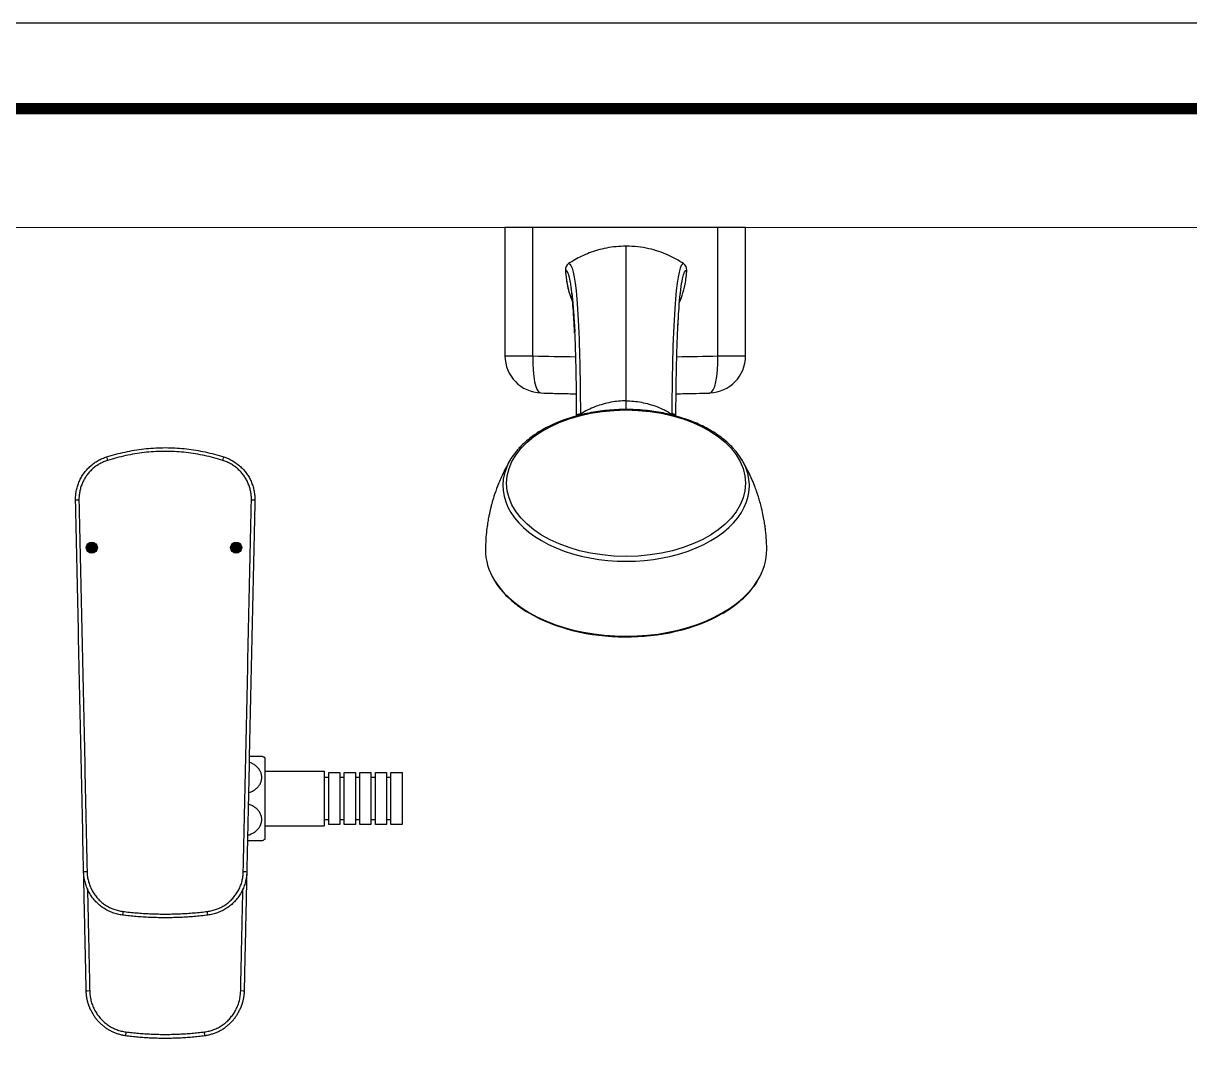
# Model space of a CAD drawing. Extents: x 0 to 1354, y 0 to 992.
# Drawn here: x 315.1 to 630.2, y 713.3 to 992.2 of the extents above; entities that cross this region are included whole.
import ezdxf

# ---------------------------------------------------------------- set-up
doc = ezdxf.new("R2010")
doc.units = 0
doc.header["$LTSCALE"] = 6
doc.header["$MEASUREMENT"] = 0
doc.layers.get('0').update_dxf_attribs({"linetype": 'CONTINUOUS'})
doc.layers.add('1', color=7, linetype='CONTINUOUS')
doc.layers.add('치수선', color=7, linetype='CONTINUOUS', lineweight=20)

msp = doc.modelspace()

# ---------------------------------------------------------------- hatches: boundary and pattern name
h = msp.add_hatch(color=1)
h.dxf.hatch_style = 1
h.paths.add_polyline_path([(335.11, 850.5), (332.11, 850.5, 0.414214), (333.61, 849, 0.414214)])
h.paths.add_polyline_path([(335.11, 850.5, 0.414214), (333.61, 852, 0.414214), (332.11, 850.5)])
h = msp.add_hatch(color=5)
h.dxf.hatch_style = 1
h.paths.add_polyline_path([(372.61, 849.03, 0.414214), (374.11, 850.53), (371.11, 850.53, 0.414214)])
h.paths.add_polyline_path([(374.11, 850.53, 0.414214), (372.61, 852.03, 0.414214), (371.11, 850.53)])

# ---------------------------------------------------------------- linework, layer by layer
for p, q in [((380.43, 771.74), (380.43, 793.74)), ((380.43, 790.09), (396.43, 790.09)), ((396.43, 790.09), (396.43, 775.39)), ((396.43, 788.54), (397.63, 788.54)), ((397.63, 789.74), (400.63, 789.74)), ((397.63, 775.74), (397.63, 789.74)), ((400.63, 789.74), (400.63, 775.74)), ((400.63, 788.54), (401.83, 788.54)), ((401.83, 789.74), (404.83, 789.74)), ((401.83, 775.74), (401.83, 789.74)), ((404.83, 789.74), (404.83, 775.74)), ((404.83, 788.54), (406.03, 788.54)), ((406.03, 789.74), (409.03, 789.74)), ((406.03, 775.74), (406.03, 789.74)), ((409.03, 789.74), (409.03, 775.74)), ((409.03, 788.54), (410.23, 788.54)), ((410.23, 789.74), (413.23, 789.74)), ((410.23, 775.74), (410.23, 789.74)), ((413.23, 789.74), (413.23, 775.74)), ((413.23, 788.54), (414.43, 788.54)), ((414.43, 789.74), (417.43, 789.74)), ((414.43, 775.74), (414.43, 789.74)), ((417.43, 789.74), (417.43, 775.74)), ((380.43, 775.39), (396.43, 775.39)), ((397.63, 776.94), (396.43, 776.94)), ((396.43, 775.39), (396.43, 775.39)), ((400.63, 775.74), (397.63, 775.74)), ((401.83, 776.94), (400.63, 776.94)), ((404.83, 775.74), (401.83, 775.74)), ((406.03, 776.94), (404.83, 776.94)), ((409.03, 775.74), (406.03, 775.74)), ((410.23, 776.94), (409.03, 776.94)), ((413.23, 775.74), (410.23, 775.74)), ((414.43, 776.94), (413.23, 776.94)), ((417.43, 775.74), (414.43, 775.74))]:
    msp.add_line(p, q)
at = {"ltscale": 0.5}
msp.add_lwpolyline([(0, 0), (1354.08, 0), (1354.08, 992.16), (0, 992.16)], close=True, dxfattribs=at)
at = {"color": 5, "linetype": 'ByBlock', "lineweight": 200, "const_width": 3.12}
msp.add_lwpolyline([(21.77, 42.48), (1332.17, 42.48), (1332.17, 969.12), (21.77, 969.12)], close=True, dxfattribs=at)
for points in [[(337.61, 875.03), (338.23, 875.22), (338.85, 875.4), (339.47, 875.58), (340.09, 875.75), (340.71, 875.91), (341.34, 876.07), (341.96, 876.21), (342.59, 876.35), (343.22, 876.49), (343.85, 876.61), (344.48, 876.73), (345.12, 876.84), (345.75, 876.94), (346.39, 877.03), (347.03, 877.12), (347.67, 877.2), (348.31, 877.27), (348.96, 877.33), (349.6, 877.38), (350.25, 877.43), (350.89, 877.46), (351.54, 877.49), (352.18, 877.51), (352.83, 877.52), (353.47, 877.53), (354.11, 877.52), (354.75, 877.51), (355.39, 877.49), (356.03, 877.46), (356.67, 877.42), (357.31, 877.38), (357.95, 877.32), (358.58, 877.26), (359.22, 877.19), (359.85, 877.12), (360.49, 877.03), (361.12, 876.94), (361.75, 876.84), (362.38, 876.73), (363.01, 876.61), (363.64, 876.49), (364.27, 876.36), (364.9, 876.22), (365.53, 876.07), (366.16, 875.91), (366.78, 875.75), (367.41, 875.58), (368.03, 875.4), (368.65, 875.22), (369.27, 875.03)], [(369.01, 874.07), (368.41, 874.26), (367.8, 874.44), (367.18, 874.62), (366.57, 874.78), (365.95, 874.94), (365.34, 875.1), (364.72, 875.24), (364.1, 875.38), (363.48, 875.51), (362.86, 875.63), (362.24, 875.74), (361.62, 875.85), (361, 875.95), (360.38, 876.04), (359.75, 876.12), (359.13, 876.2), (358.5, 876.27), (357.88, 876.33), (357.25, 876.38), (356.62, 876.42), (355.99, 876.46), (355.36, 876.49), (354.73, 876.51), (354.1, 876.52), (353.47, 876.53), (352.84, 876.52), (352.2, 876.51), (351.57, 876.49), (350.93, 876.46), (350.3, 876.43), (349.66, 876.38), (349.03, 876.33), (348.39, 876.27), (347.76, 876.2), (347.13, 876.13), (346.5, 876.04), (345.88, 875.95), (345.25, 875.85), (344.63, 875.74), (344.01, 875.63), (343.38, 875.51), (342.77, 875.38), (342.15, 875.24), (341.53, 875.09), (340.92, 874.94), (340.3, 874.78), (339.69, 874.62), (339.08, 874.44), (338.47, 874.26), (337.86, 874.07)], [(329.22, 863.32), (329.22, 863.64), (329.23, 863.95), (329.24, 864.25), (329.26, 864.56), (329.29, 864.87), (329.33, 865.18), (329.37, 865.48), (329.42, 865.79), (329.49, 866.09), (329.55, 866.39), (329.63, 866.7), (329.72, 867), (329.81, 867.29), (329.91, 867.58), (330.01, 867.87), (330.13, 868.16), (330.25, 868.44), (330.38, 868.72), (330.51, 869), (330.65, 869.27), (330.8, 869.54), (330.96, 869.8), (331.12, 870.07), (331.29, 870.33), (331.47, 870.58), (331.66, 870.83), (331.85, 871.07), (332.04, 871.31), (332.24, 871.55), (332.45, 871.77), (332.66, 871.99), (332.88, 872.21), (333.1, 872.42), (333.33, 872.63), (333.57, 872.83), (333.81, 873.02), (334.05, 873.21), (334.31, 873.39), (334.56, 873.57), (334.82, 873.74), (335.08, 873.9), (335.35, 874.05), (335.62, 874.2), (335.89, 874.34), (336.17, 874.47), (336.45, 874.6), (336.73, 874.71), (337.02, 874.83), (337.31, 874.93), (337.61, 875.03)], [(337.86, 874.07), (337.59, 873.99), (337.32, 873.89), (337.06, 873.79), (336.8, 873.68), (336.54, 873.56), (336.28, 873.44), (336.03, 873.31), (335.79, 873.18), (335.54, 873.04), (335.3, 872.89), (335.06, 872.74), (334.83, 872.58), (334.6, 872.41), (334.37, 872.24), (334.15, 872.06), (333.93, 871.88), (333.72, 871.69), (333.52, 871.5), (333.31, 871.3), (333.12, 871.09), (332.93, 870.89), (332.74, 870.67), (332.56, 870.46), (332.39, 870.23), (332.22, 870), (332.06, 869.77), (331.9, 869.53), (331.75, 869.29), (331.6, 869.05), (331.47, 868.8), (331.34, 868.55), (331.21, 868.3), (331.09, 868.04), (330.98, 867.78), (330.88, 867.52), (330.78, 867.25), (330.69, 866.99), (330.6, 866.72), (330.53, 866.44), (330.46, 866.16), (330.39, 865.89), (330.34, 865.61), (330.29, 865.33), (330.25, 865.05), (330.21, 864.77), (330.19, 864.48), (330.17, 864.2), (330.15, 863.92), (330.15, 863.63), (330.15, 863.35)], [(376.72, 863.35), (376.73, 863.63), (376.72, 863.92), (376.71, 864.2), (376.69, 864.48), (376.66, 864.76), (376.63, 865.04), (376.59, 865.32), (376.54, 865.6), (376.48, 865.88), (376.42, 866.15), (376.35, 866.43), (376.27, 866.7), (376.19, 866.97), (376.1, 867.24), (376, 867.51), (375.89, 867.77), (375.78, 868.03), (375.67, 868.29), (375.54, 868.54), (375.41, 868.79), (375.27, 869.04), (375.13, 869.28), (374.98, 869.52), (374.82, 869.76), (374.66, 869.99), (374.49, 870.22), (374.32, 870.45), (374.14, 870.67), (373.95, 870.88), (373.76, 871.09), (373.56, 871.29), (373.36, 871.49), (373.16, 871.68), (372.95, 871.87), (372.73, 872.05), (372.51, 872.23), (372.29, 872.4), (372.06, 872.57), (371.82, 872.73), (371.58, 872.89), (371.34, 873.03), (371.09, 873.18), (370.85, 873.31), (370.59, 873.44), (370.34, 873.56), (370.08, 873.68), (369.82, 873.79), (369.55, 873.89), (369.28, 873.99), (369.01, 874.07)], [(369.27, 875.03), (369.56, 874.93), (369.85, 874.83), (370.14, 874.71), (370.43, 874.59), (370.71, 874.47), (370.99, 874.34), (371.26, 874.19), (371.53, 874.05), (371.8, 873.89), (372.06, 873.73), (372.32, 873.56), (372.58, 873.38), (372.83, 873.2), (373.08, 873.01), (373.32, 872.82), (373.55, 872.62), (373.78, 872.42), (374, 872.21), (374.22, 871.99), (374.43, 871.77), (374.64, 871.54), (374.84, 871.3), (375.04, 871.07), (375.23, 870.82), (375.41, 870.57), (375.59, 870.31), (375.76, 870.06), (375.92, 869.8), (376.08, 869.53), (376.23, 869.26), (376.37, 868.99), (376.5, 868.71), (376.63, 868.43), (376.75, 868.15), (376.86, 867.86), (376.97, 867.57), (377.07, 867.28), (377.16, 866.98), (377.25, 866.68), (377.32, 866.38), (377.39, 866.08), (377.45, 865.78), (377.5, 865.48), (377.55, 865.17), (377.58, 864.87), (377.61, 864.56), (377.63, 864.25), (377.65, 863.95), (377.65, 863.64), (377.65, 863.32)], [(331.41, 762.89), (331.37, 764.9), (331.32, 766.91), (331.28, 768.92), (331.23, 770.93), (331.19, 772.93), (331.15, 774.94), (331.1, 776.95), (331.06, 778.96), (331.02, 780.97), (330.97, 782.98), (330.93, 784.99), (330.88, 787), (330.84, 789), (330.8, 791.01), (330.75, 793.02), (330.71, 795.03), (330.67, 797.04), (330.62, 799.05), (330.58, 801.06), (330.54, 803.06), (330.49, 805.07), (330.45, 807.08), (330.4, 809.09), (330.36, 811.1), (330.32, 813.11), (330.27, 815.12), (330.23, 817.13), (330.19, 819.13), (330.14, 821.14), (330.1, 823.15), (330.05, 825.16), (330.01, 827.17), (329.97, 829.18), (329.92, 831.19), (329.88, 833.19), (329.84, 835.2), (329.79, 837.21), (329.75, 839.22), (329.7, 841.23), (329.66, 843.24), (329.62, 845.25), (329.57, 847.25), (329.53, 849.26), (329.49, 851.27), (329.44, 853.28), (329.4, 855.29), (329.36, 857.3), (329.31, 859.31), (329.27, 861.32), (329.22, 863.32)], [(330.15, 863.35), (330.19, 861.34), (330.24, 859.33), (330.28, 857.32), (330.33, 855.31), (330.37, 853.3), (330.41, 851.29), (330.46, 849.29), (330.5, 847.28), (330.55, 845.27), (330.59, 843.26), (330.63, 841.25), (330.68, 839.24), (330.72, 837.23), (330.76, 835.22), (330.81, 833.22), (330.85, 831.21), (330.9, 829.2), (330.94, 827.19), (330.98, 825.18), (331.03, 823.17), (331.07, 821.16), (331.12, 819.16), (331.16, 817.15), (331.2, 815.14), (331.25, 813.13), (331.29, 811.12), (331.33, 809.11), (331.38, 807.1), (331.42, 805.09), (331.47, 803.09), (331.51, 801.08), (331.55, 799.07), (331.6, 797.06), (331.64, 795.05), (331.69, 793.04), (331.73, 791.03), (331.77, 789.03), (331.82, 787.02), (331.86, 785.01), (331.9, 783), (331.95, 780.99), (331.99, 778.98), (332.04, 776.97), (332.08, 774.97), (332.12, 772.96), (332.17, 770.95), (332.21, 768.94), (332.26, 766.93), (332.3, 764.92), (332.34, 762.91)], [(374.53, 762.91), (374.58, 764.92), (374.62, 766.93), (374.66, 768.94), (374.71, 770.95), (374.75, 772.96), (374.79, 774.97), (374.84, 776.97), (374.88, 778.98), (374.93, 780.99), (374.97, 783), (375.01, 785.01), (375.06, 787.02), (375.1, 789.03), (375.15, 791.03), (375.19, 793.04), (375.23, 795.05), (375.28, 797.06), (375.32, 799.07), (375.36, 801.08), (375.41, 803.09), (375.45, 805.09), (375.5, 807.1), (375.54, 809.11), (375.58, 811.12), (375.63, 813.13), (375.67, 815.14), (375.72, 817.15), (375.76, 819.16), (375.8, 821.16), (375.85, 823.17), (375.89, 825.18), (375.93, 827.19), (375.98, 829.2), (376.02, 831.21), (376.07, 833.22), (376.11, 835.22), (376.15, 837.23), (376.2, 839.24), (376.24, 841.25), (376.28, 843.26), (376.33, 845.27), (376.37, 847.28), (376.42, 849.29), (376.46, 851.29), (376.5, 853.3), (376.55, 855.31), (376.59, 857.32), (376.64, 859.33), (376.68, 861.34), (376.72, 863.35)], [(377.65, 863.32), (377.61, 861.32), (377.56, 859.31), (377.52, 857.3), (377.48, 855.29), (377.43, 853.28), (377.39, 851.27), (377.34, 849.26), (377.3, 847.25), (377.26, 845.25), (377.21, 843.24), (377.17, 841.23), (377.13, 839.22), (377.08, 837.21), (377.04, 835.2), (376.99, 833.19), (376.95, 831.19), (376.91, 829.18), (376.86, 827.17), (376.82, 825.16), (376.78, 823.15), (376.73, 821.14), (376.69, 819.13), (376.65, 817.13), (376.6, 815.12), (376.56, 813.11), (376.51, 811.1), (376.47, 809.09), (376.43, 807.08), (376.38, 805.07), (376.34, 803.06), (376.3, 801.06), (376.25, 799.05), (376.21, 797.04), (376.16, 795.03), (376.12, 793.02), (376.08, 791.01), (376.03, 789), (375.99, 787), (375.95, 784.99), (375.9, 782.98), (375.86, 780.97), (375.81, 778.96), (375.77, 776.95), (375.73, 774.94), (375.68, 772.93), (375.64, 770.93), (375.6, 768.92), (375.55, 766.91), (375.51, 764.9), (375.46, 762.89)], [(376.14, 794.14), (376.26, 794.14), (376.37, 794.14), (376.48, 794.14), (376.59, 794.14), (376.7, 794.14), (376.81, 794.14), (376.92, 794.14), (377.02, 794.14), (377.13, 794.14), (377.23, 794.14), (377.33, 794.14), (377.43, 794.14), (377.53, 794.14), (377.63, 794.14), (377.72, 794.14), (377.82, 794.14), (377.91, 794.14), (378, 794.14), (378.09, 794.14), (378.17, 794.14), (378.26, 794.14), (378.34, 794.14), (378.41, 794.14), (378.49, 794.14), (378.57, 794.14), (378.64, 794.14), (378.71, 794.14), (378.78, 794.14), (378.84, 794.14), (378.9, 794.14), (378.96, 794.14), (379.02, 794.14), (379.08, 794.14), (379.13, 794.14), (379.18, 794.14), (379.22, 794.14), (379.26, 794.14), (379.3, 794.14), (379.34, 794.14), (379.37, 794.14), (379.4, 794.14), (379.43, 794.14), (379.46, 794.14), (379.48, 794.14), (379.5, 794.14), (379.51, 794.14), (379.52, 794.14), (379.53, 794.14), (379.54, 794.14), (379.54, 794.14)], [(380.43, 793.74), (380.41, 793.74), (380.4, 793.75), (380.38, 793.76), (380.36, 793.77), (380.34, 793.78), (380.33, 793.79), (380.31, 793.79), (380.29, 793.8), (380.27, 793.81), (380.25, 793.82), (380.24, 793.83), (380.22, 793.84), (380.2, 793.84), (380.18, 793.85), (380.17, 793.86), (380.15, 793.87), (380.13, 793.88), (380.11, 793.89), (380.09, 793.89), (380.08, 793.9), (380.06, 793.91), (380.04, 793.92), (380.02, 793.93), (380.01, 793.93), (379.99, 793.94), (379.97, 793.95), (379.95, 793.96), (379.93, 793.97), (379.92, 793.97), (379.9, 793.98), (379.88, 793.99), (379.86, 794), (379.84, 794.01), (379.83, 794.01), (379.81, 794.02), (379.79, 794.03), (379.77, 794.04), (379.75, 794.04), (379.74, 794.05), (379.72, 794.06), (379.7, 794.07), (379.68, 794.08), (379.66, 794.08), (379.65, 794.09), (379.63, 794.1), (379.61, 794.11), (379.59, 794.11), (379.57, 794.12), (379.56, 794.13), (379.54, 794.14)], [(375.93, 784.29), (376.16, 784.36), (376.39, 784.45), (376.62, 784.54), (376.84, 784.64), (377.06, 784.75), (377.27, 784.87), (377.47, 785), (377.67, 785.13), (377.86, 785.28), (378.05, 785.43), (378.22, 785.58), (378.39, 785.75), (378.54, 785.92), (378.69, 786.09), (378.82, 786.28), (378.95, 786.47), (379.07, 786.66), (379.17, 786.86), (379.26, 787.06), (379.34, 787.27), (379.4, 787.48), (379.46, 787.69), (379.5, 787.91), (379.52, 788.13), (379.54, 788.34), (379.53, 788.56), (379.52, 788.78), (379.49, 788.99), (379.45, 789.21), (379.39, 789.43), (379.33, 789.64), (379.25, 789.84), (379.15, 790.04), (379.05, 790.24), (378.93, 790.44), (378.8, 790.63), (378.66, 790.81), (378.52, 790.98), (378.36, 791.15), (378.19, 791.32), (378.01, 791.47), (377.83, 791.62), (377.63, 791.76), (377.43, 791.9), (377.23, 792.02), (377.02, 792.14), (376.8, 792.25), (376.57, 792.35), (376.34, 792.44), (376.11, 792.52)], [(375.68, 772.82), (375.93, 772.89), (376.18, 772.97), (376.42, 773.06), (376.65, 773.16), (376.88, 773.26), (377.11, 773.38), (377.32, 773.51), (377.54, 773.64), (377.74, 773.78), (377.94, 773.93), (378.12, 774.09), (378.3, 774.26), (378.47, 774.43), (378.62, 774.61), (378.77, 774.8), (378.91, 775), (379.03, 775.2), (379.14, 775.4), (379.24, 775.61), (379.32, 775.83), (379.39, 776.04), (379.45, 776.27), (379.49, 776.49), (379.52, 776.72), (379.54, 776.95), (379.53, 777.17), (379.52, 777.4), (379.49, 777.62), (379.44, 777.85), (379.38, 778.07), (379.31, 778.29), (379.22, 778.5), (379.12, 778.71), (379.01, 778.92), (378.88, 779.12), (378.74, 779.31), (378.59, 779.5), (378.43, 779.68), (378.26, 779.85), (378.08, 780.02), (377.89, 780.17), (377.69, 780.32), (377.48, 780.47), (377.27, 780.6), (377.05, 780.72), (376.83, 780.83), (376.59, 780.94), (376.35, 781.04), (376.11, 781.12), (375.86, 781.2)], [(379.54, 771.34), (379.53, 771.34), (379.53, 771.34), (379.52, 771.34), (379.51, 771.34), (379.49, 771.34), (379.47, 771.34), (379.44, 771.34), (379.41, 771.34), (379.38, 771.34), (379.35, 771.34), (379.31, 771.34), (379.26, 771.34), (379.22, 771.34), (379.17, 771.34), (379.12, 771.34), (379.06, 771.34), (379, 771.34), (378.94, 771.34), (378.87, 771.34), (378.8, 771.34), (378.73, 771.34), (378.65, 771.34), (378.57, 771.34), (378.49, 771.34), (378.41, 771.34), (378.32, 771.34), (378.23, 771.34), (378.14, 771.34), (378.05, 771.34), (377.95, 771.34), (377.85, 771.34), (377.75, 771.34), (377.65, 771.34), (377.54, 771.34), (377.44, 771.34), (377.33, 771.34), (377.22, 771.34), (377.11, 771.34), (376.99, 771.34), (376.88, 771.34), (376.76, 771.34), (376.64, 771.34), (376.52, 771.34), (376.4, 771.34), (376.27, 771.34), (376.15, 771.34), (376.03, 771.34), (375.9, 771.34), (375.77, 771.34), (375.65, 771.34)], [(341.92, 751.24), (341.58, 751.29), (341.24, 751.35), (340.9, 751.42), (340.57, 751.49), (340.24, 751.58), (339.91, 751.67), (339.58, 751.78), (339.26, 751.89), (338.95, 752.01), (338.63, 752.14), (338.32, 752.28), (338.01, 752.43), (337.71, 752.59), (337.41, 752.76), (337.11, 752.93), (336.82, 753.12), (336.54, 753.31), (336.26, 753.51), (335.99, 753.72), (335.73, 753.93), (335.47, 754.15), (335.22, 754.38), (334.97, 754.62), (334.73, 754.86), (334.5, 755.11), (334.27, 755.37), (334.05, 755.63), (333.84, 755.91), (333.64, 756.18), (333.44, 756.46), (333.26, 756.75), (333.08, 757.04), (332.91, 757.33), (332.75, 757.63), (332.6, 757.94), (332.45, 758.25), (332.32, 758.56), (332.19, 758.88), (332.07, 759.21), (331.97, 759.53), (331.87, 759.86), (331.78, 760.19), (331.7, 760.52), (331.63, 760.85), (331.57, 761.19), (331.52, 761.53), (331.48, 761.86), (331.44, 762.2), (331.42, 762.55), (331.41, 762.89)], [(332.11, 730.73), (332.1, 731.37), (332.08, 732.01), (332.07, 732.66), (332.05, 733.3), (332.04, 733.94), (332.03, 734.59), (332.01, 735.23), (332, 735.87), (331.98, 736.51), (331.97, 737.16), (331.96, 737.8), (331.94, 738.44), (331.93, 739.09), (331.91, 739.73), (331.9, 740.37), (331.89, 741.01), (331.87, 741.66), (331.86, 742.3), (331.84, 742.94), (331.83, 743.59), (331.82, 744.23), (331.8, 744.87), (331.79, 745.51), (331.77, 746.16), (331.76, 746.8), (331.75, 747.44), (331.73, 748.09), (331.72, 748.73), (331.7, 749.37), (331.69, 750.01), (331.68, 750.66), (331.66, 751.3), (331.65, 751.94), (331.63, 752.59), (331.62, 753.23), (331.61, 753.87), (331.59, 754.51), (331.58, 755.16), (331.56, 755.8), (331.55, 756.44), (331.54, 757.09), (331.52, 757.73), (331.51, 758.37), (331.49, 759.01), (331.48, 759.66), (331.47, 760.3), (331.45, 760.94), (331.44, 761.59), (331.42, 762.23), (331.41, 762.87)], [(332.34, 762.91), (332.35, 762.6), (332.37, 762.28), (332.4, 761.97), (332.44, 761.66), (332.49, 761.35), (332.55, 761.04), (332.61, 760.74), (332.68, 760.43), (332.76, 760.13), (332.86, 759.83), (332.96, 759.53), (333.06, 759.23), (333.18, 758.94), (333.31, 758.65), (333.44, 758.37), (333.58, 758.09), (333.73, 757.81), (333.88, 757.54), (334.05, 757.28), (334.22, 757.01), (334.4, 756.76), (334.58, 756.5), (334.78, 756.26), (334.98, 756.01), (335.19, 755.78), (335.4, 755.55), (335.62, 755.32), (335.85, 755.11), (336.08, 754.9), (336.32, 754.69), (336.56, 754.5), (336.81, 754.31), (337.07, 754.13), (337.33, 753.95), (337.59, 753.78), (337.87, 753.62), (338.14, 753.47), (338.42, 753.32), (338.7, 753.19), (338.99, 753.06), (339.28, 752.94), (339.57, 752.83), (339.86, 752.72), (340.16, 752.63), (340.46, 752.54), (340.77, 752.46), (341.07, 752.39), (341.39, 752.33), (341.7, 752.28), (342.01, 752.24)], [(364.86, 752.24), (365.18, 752.28), (365.49, 752.33), (365.79, 752.39), (366.1, 752.46), (366.4, 752.54), (366.7, 752.63), (367, 752.72), (367.3, 752.82), (367.59, 752.94), (367.88, 753.06), (368.17, 753.18), (368.45, 753.32), (368.73, 753.47), (369.01, 753.62), (369.28, 753.78), (369.54, 753.95), (369.8, 754.12), (370.05, 754.3), (370.3, 754.49), (370.55, 754.69), (370.78, 754.89), (371.02, 755.1), (371.25, 755.32), (371.47, 755.54), (371.68, 755.77), (371.89, 756.01), (372.09, 756.25), (372.28, 756.5), (372.47, 756.75), (372.65, 757), (372.82, 757.27), (372.98, 757.53), (373.14, 757.8), (373.29, 758.08), (373.43, 758.36), (373.57, 758.65), (373.69, 758.94), (373.81, 759.23), (373.92, 759.52), (374.02, 759.82), (374.11, 760.12), (374.19, 760.42), (374.26, 760.73), (374.33, 761.03), (374.38, 761.34), (374.43, 761.65), (374.47, 761.96), (374.5, 762.28), (374.52, 762.6), (374.53, 762.91)], [(375.46, 762.89), (375.45, 762.55), (375.43, 762.2), (375.4, 761.86), (375.36, 761.52), (375.3, 761.18), (375.24, 760.84), (375.17, 760.51), (375.09, 760.18), (375, 759.85), (374.91, 759.52), (374.8, 759.2), (374.68, 758.88), (374.55, 758.56), (374.42, 758.24), (374.27, 757.93), (374.12, 757.63), (373.96, 757.32), (373.79, 757.03), (373.61, 756.74), (373.42, 756.45), (373.23, 756.17), (373.03, 755.9), (372.82, 755.63), (372.6, 755.37), (372.37, 755.11), (372.14, 754.86), (371.9, 754.61), (371.65, 754.37), (371.4, 754.14), (371.14, 753.92), (370.87, 753.71), (370.6, 753.5), (370.32, 753.3), (370.04, 753.11), (369.75, 752.93), (369.46, 752.76), (369.16, 752.59), (368.86, 752.43), (368.55, 752.28), (368.23, 752.14), (367.92, 752.01), (367.6, 751.89), (367.28, 751.77), (366.95, 751.67), (366.63, 751.58), (366.3, 751.49), (365.97, 751.42), (365.63, 751.35), (365.29, 751.29), (364.95, 751.24)], [(375.46, 762.87), (375.45, 762.23), (375.44, 761.59), (375.42, 760.94), (375.41, 760.3), (375.39, 759.66), (375.38, 759.01), (375.37, 758.37), (375.35, 757.73), (375.34, 757.09), (375.32, 756.44), (375.31, 755.8), (375.3, 755.16), (375.28, 754.51), (375.27, 753.87), (375.25, 753.23), (375.24, 752.59), (375.23, 751.94), (375.21, 751.3), (375.2, 750.66), (375.18, 750.01), (375.17, 749.37), (375.16, 748.73), (375.14, 748.09), (375.13, 747.44), (375.11, 746.8), (375.1, 746.16), (375.09, 745.51), (375.07, 744.87), (375.06, 744.23), (375.04, 743.59), (375.03, 742.94), (375.02, 742.3), (375, 741.66), (374.99, 741.01), (374.97, 740.37), (374.96, 739.73), (374.95, 739.09), (374.93, 738.44), (374.92, 737.8), (374.9, 737.16), (374.89, 736.51), (374.88, 735.87), (374.86, 735.23), (374.85, 734.59), (374.84, 733.94), (374.82, 733.3), (374.81, 732.66), (374.79, 732.01), (374.78, 731.37), (374.77, 730.73)], [(332.44, 758.37), (332.45, 757.82), (332.47, 757.26), (332.48, 756.71), (332.49, 756.16), (332.5, 755.61), (332.51, 755.05), (332.53, 754.5), (332.54, 753.95), (332.55, 753.4), (332.56, 752.85), (332.57, 752.29), (332.59, 751.74), (332.6, 751.19), (332.61, 750.64), (332.62, 750.08), (332.64, 749.53), (332.65, 748.98), (332.66, 748.43), (332.67, 747.87), (332.68, 747.32), (332.7, 746.77), (332.71, 746.22), (332.72, 745.66), (332.73, 745.11), (332.74, 744.56), (332.76, 744.01), (332.77, 743.45), (332.78, 742.9), (332.79, 742.35), (332.8, 741.8), (332.82, 741.24), (332.83, 740.69), (332.84, 740.14), (332.85, 739.59), (332.86, 739.04), (332.88, 738.48), (332.89, 737.93), (332.9, 737.38), (332.91, 736.83), (332.92, 736.27), (332.94, 735.72), (332.95, 735.17), (332.96, 734.62), (332.97, 734.06), (332.98, 733.51), (333, 732.96), (333.01, 732.41), (333.02, 731.85), (333.03, 731.3), (333.05, 730.75)], [(373.83, 730.75), (373.84, 731.3), (373.85, 731.85), (373.87, 732.4), (373.88, 732.95), (373.89, 733.51), (373.9, 734.06), (373.91, 734.61), (373.93, 735.16), (373.94, 735.71), (373.95, 736.26), (373.96, 736.81), (373.97, 737.37), (373.99, 737.92), (374, 738.47), (374.01, 739.02), (374.02, 739.57), (374.03, 740.12), (374.05, 740.67), (374.06, 741.22), (374.07, 741.78), (374.08, 742.33), (374.09, 742.88), (374.11, 743.43), (374.12, 743.98), (374.13, 744.53), (374.14, 745.08), (374.15, 745.64), (374.17, 746.19), (374.18, 746.74), (374.19, 747.29), (374.2, 747.84), (374.21, 748.39), (374.23, 748.94), (374.24, 749.49), (374.25, 750.05), (374.26, 750.6), (374.27, 751.15), (374.29, 751.7), (374.3, 752.25), (374.31, 752.8), (374.32, 753.35), (374.33, 753.9), (374.35, 754.46), (374.36, 755.01), (374.37, 755.56), (374.38, 756.11), (374.39, 756.66), (374.41, 757.21), (374.42, 757.76), (374.43, 758.32)], [(364.95, 751.24), (364.49, 751.19), (364.03, 751.13), (363.57, 751.08), (363.11, 751.03), (362.65, 750.99), (362.19, 750.94), (361.73, 750.9), (361.27, 750.86), (360.81, 750.82), (360.35, 750.79), (359.88, 750.75), (359.42, 750.72), (358.96, 750.69), (358.5, 750.67), (358.04, 750.64), (357.58, 750.62), (357.12, 750.6), (356.66, 750.58), (356.2, 750.57), (355.74, 750.56), (355.28, 750.55), (354.82, 750.54), (354.36, 750.53), (353.9, 750.53), (353.44, 750.53), (352.98, 750.53), (352.52, 750.53), (352.06, 750.54), (351.59, 750.55), (351.13, 750.56), (350.67, 750.57), (350.21, 750.58), (349.75, 750.6), (349.29, 750.62), (348.83, 750.64), (348.37, 750.67), (347.91, 750.69), (347.45, 750.72), (346.99, 750.75), (346.53, 750.79), (346.07, 750.82), (345.61, 750.86), (345.15, 750.9), (344.69, 750.94), (344.23, 750.99), (343.77, 751.03), (343.3, 751.08), (342.84, 751.13), (342.38, 751.19), (341.92, 751.24)], [(342.01, 752.24), (342.47, 752.18), (342.93, 752.13), (343.38, 752.08), (343.84, 752.03), (344.3, 751.98), (344.75, 751.94), (345.21, 751.9), (345.67, 751.86), (346.12, 751.82), (346.58, 751.78), (347.04, 751.75), (347.5, 751.72), (347.95, 751.69), (348.41, 751.66), (348.87, 751.64), (349.32, 751.62), (349.78, 751.6), (350.24, 751.58), (350.69, 751.57), (351.15, 751.56), (351.61, 751.55), (352.07, 751.54), (352.52, 751.53), (352.98, 751.53), (353.44, 751.53), (353.89, 751.53), (354.35, 751.53), (354.81, 751.54), (355.27, 751.55), (355.72, 751.56), (356.18, 751.57), (356.64, 751.58), (357.09, 751.6), (357.55, 751.62), (358.01, 751.64), (358.46, 751.66), (358.92, 751.69), (359.38, 751.72), (359.84, 751.75), (360.29, 751.78), (360.75, 751.82), (361.21, 751.86), (361.66, 751.9), (362.12, 751.94), (362.58, 751.98), (363.04, 752.03), (363.49, 752.08), (363.95, 752.13), (364.41, 752.18), (364.86, 752.24)], [(333.4, 725.45), (333.35, 725.55), (333.31, 725.65), (333.26, 725.75), (333.21, 725.85), (333.17, 725.95), (333.12, 726.05), (333.08, 726.15), (333.04, 726.25), (333, 726.35), (332.96, 726.45), (332.92, 726.56), (332.88, 726.66), (332.84, 726.76), (332.81, 726.86), (332.77, 726.97), (332.74, 727.07), (332.7, 727.17), (332.67, 727.28), (332.64, 727.38), (332.61, 727.49), (332.58, 727.59), (332.55, 727.7), (332.52, 727.8), (332.49, 727.91), (332.47, 728.01), (332.44, 728.12), (332.42, 728.22), (332.39, 728.33), (332.37, 728.44), (332.35, 728.54), (332.33, 728.65), (332.31, 728.76), (332.29, 728.87), (332.27, 728.97), (332.25, 729.08), (332.24, 729.19), (332.22, 729.3), (332.21, 729.41), (332.19, 729.52), (332.18, 729.63), (332.17, 729.74), (332.16, 729.85), (332.15, 729.96), (332.14, 730.07), (332.13, 730.18), (332.13, 730.29), (332.12, 730.4), (332.12, 730.51), (332.11, 730.62), (332.11, 730.73)], [(333.05, 730.75), (333.06, 730.43), (333.08, 730.1), (333.11, 729.78), (333.15, 729.46), (333.19, 729.14), (333.25, 728.82), (333.31, 728.51), (333.39, 728.2), (333.47, 727.89), (333.56, 727.58), (333.66, 727.27), (333.77, 726.97), (333.88, 726.67), (334.01, 726.38), (334.14, 726.08), (334.28, 725.79), (334.43, 725.5), (334.59, 725.22), (334.75, 724.95), (334.93, 724.68), (335.1, 724.41), (335.29, 724.15), (335.48, 723.9), (335.68, 723.65), (335.89, 723.4), (336.11, 723.16), (336.33, 722.93), (336.56, 722.7), (336.8, 722.48), (337.04, 722.27), (337.28, 722.06), (337.54, 721.86), (337.79, 721.67), (338.06, 721.49), (338.32, 721.32), (338.6, 721.15), (338.88, 720.99), (339.16, 720.83), (339.45, 720.69), (339.74, 720.55), (340.04, 720.43), (340.34, 720.31), (340.64, 720.2), (340.94, 720.1), (341.25, 720.01), (341.56, 719.93), (341.87, 719.85), (342.18, 719.79), (342.5, 719.73), (342.82, 719.69)], [(364.05, 719.69), (364.37, 719.74), (364.69, 719.79), (365.01, 719.85), (365.32, 719.93), (365.63, 720.01), (365.94, 720.1), (366.25, 720.2), (366.55, 720.31), (366.84, 720.43), (367.14, 720.55), (367.43, 720.69), (367.72, 720.83), (368, 720.99), (368.28, 721.15), (368.56, 721.32), (368.83, 721.5), (369.09, 721.68), (369.35, 721.87), (369.6, 722.07), (369.84, 722.27), (370.08, 722.49), (370.32, 722.7), (370.54, 722.93), (370.77, 723.16), (370.98, 723.4), (371.19, 723.65), (371.39, 723.9), (371.59, 724.16), (371.78, 724.42), (371.95, 724.69), (372.13, 724.96), (372.29, 725.23), (372.44, 725.51), (372.59, 725.8), (372.73, 726.08), (372.87, 726.38), (372.99, 726.67), (373.11, 726.98), (373.22, 727.28), (373.32, 727.59), (373.41, 727.9), (373.49, 728.21), (373.56, 728.52), (373.63, 728.83), (373.68, 729.15), (373.73, 729.46), (373.77, 729.78), (373.8, 730.1), (373.82, 730.43), (373.83, 730.75)], [(374.77, 730.73), (374.76, 730.62), (374.76, 730.51), (374.75, 730.41), (374.75, 730.3), (374.74, 730.2), (374.73, 730.09), (374.73, 729.98), (374.72, 729.88), (374.71, 729.77), (374.7, 729.67), (374.69, 729.56), (374.67, 729.46), (374.66, 729.35), (374.64, 729.25), (374.63, 729.14), (374.61, 729.04), (374.6, 728.94), (374.58, 728.83), (374.56, 728.73), (374.54, 728.63), (374.52, 728.52), (374.5, 728.42), (374.48, 728.32), (374.45, 728.21), (374.43, 728.11), (374.41, 728.01), (374.38, 727.91), (374.35, 727.8), (374.33, 727.7), (374.3, 727.6), (374.27, 727.5), (374.24, 727.4), (374.21, 727.3), (374.18, 727.19), (374.14, 727.09), (374.11, 726.99), (374.08, 726.89), (374.04, 726.79), (374, 726.69), (373.97, 726.59), (373.93, 726.49), (373.89, 726.39), (373.85, 726.29), (373.81, 726.19), (373.77, 726.1), (373.73, 726), (373.68, 725.9), (373.64, 725.8), (373.6, 725.71), (373.55, 725.61)], [(333.41, 725.46), (333.51, 725.24), (333.62, 725.03), (333.74, 724.81), (333.86, 724.61), (333.98, 724.4), (334.11, 724.2), (334.24, 724), (334.37, 723.8), (334.51, 723.6), (334.65, 723.41), (334.8, 723.22), (334.95, 723.03), (335.1, 722.85), (335.26, 722.67), (335.42, 722.49), (335.59, 722.32), (335.76, 722.15), (335.93, 721.98), (336.1, 721.82), (336.28, 721.66), (336.46, 721.5), (336.65, 721.35), (336.83, 721.2), (337.03, 721.05), (337.22, 720.91), (337.42, 720.77), (337.61, 720.64), (337.82, 720.51), (338.02, 720.38), (338.23, 720.26), (338.43, 720.14), (338.65, 720.03), (338.86, 719.92), (339.07, 719.81), (339.29, 719.71), (339.51, 719.62), (339.73, 719.52), (339.95, 719.43), (340.18, 719.35), (340.4, 719.27), (340.63, 719.2), (340.86, 719.13), (341.09, 719.06), (341.32, 719), (341.56, 718.94), (341.79, 718.88), (342.02, 718.83), (342.26, 718.79), (342.5, 718.76), (342.73, 718.73)], [(364.14, 718.73), (364.38, 718.76), (364.62, 718.79), (364.86, 718.83), (365.1, 718.88), (365.34, 718.94), (365.57, 719), (365.81, 719.06), (366.04, 719.13), (366.27, 719.2), (366.51, 719.28), (366.73, 719.36), (366.96, 719.44), (367.19, 719.54), (367.41, 719.63), (367.63, 719.73), (367.85, 719.83), (368.07, 719.94), (368.29, 720.06), (368.5, 720.17), (368.71, 720.29), (368.92, 720.42), (369.13, 720.55), (369.33, 720.68), (369.53, 720.82), (369.73, 720.96), (369.92, 721.11), (370.12, 721.26), (370.31, 721.41), (370.49, 721.57), (370.67, 721.73), (370.85, 721.89), (371.03, 722.06), (371.2, 722.23), (371.37, 722.41), (371.54, 722.58), (371.7, 722.77), (371.86, 722.95), (372.01, 723.14), (372.16, 723.33), (372.31, 723.53), (372.45, 723.72), (372.59, 723.92), (372.72, 724.13), (372.85, 724.33), (372.98, 724.54), (373.1, 724.75), (373.22, 724.96), (373.34, 725.18), (373.44, 725.4), (373.54, 725.62)], [(342.73, 718.71), (343.16, 718.65), (343.58, 718.59), (344.01, 718.55), (344.44, 718.5), (344.86, 718.46), (345.29, 718.42), (345.72, 718.38), (346.15, 718.34), (346.57, 718.31), (347, 718.27), (347.43, 718.24), (347.86, 718.21), (348.29, 718.18), (348.72, 718.16), (349.14, 718.13), (349.57, 718.11), (350, 718.09), (350.43, 718.08), (350.86, 718.06), (351.29, 718.05), (351.72, 718.04), (352.15, 718.03), (352.58, 718.03), (353.01, 718.02), (353.44, 718.02), (353.87, 718.02), (354.3, 718.03), (354.73, 718.03), (355.15, 718.04), (355.58, 718.05), (356.01, 718.06), (356.44, 718.08), (356.87, 718.09), (357.3, 718.11), (357.73, 718.13), (358.16, 718.16), (358.59, 718.18), (359.02, 718.21), (359.44, 718.24), (359.87, 718.27), (360.3, 718.3), (360.73, 718.34), (361.16, 718.38), (361.58, 718.42), (362.01, 718.46), (362.44, 718.51), (362.86, 718.55), (363.29, 718.6), (363.72, 718.65), (364.14, 718.7)], [(342.82, 719.69), (343.25, 719.64), (343.67, 719.59), (344.1, 719.54), (344.52, 719.49), (344.95, 719.45), (345.37, 719.41), (345.79, 719.37), (346.22, 719.33), (346.64, 719.3), (347.07, 719.26), (347.49, 719.23), (347.92, 719.2), (348.34, 719.18), (348.77, 719.15), (349.19, 719.13), (349.62, 719.11), (350.04, 719.09), (350.46, 719.08), (350.89, 719.06), (351.31, 719.05), (351.74, 719.04), (352.16, 719.03), (352.59, 719.03), (353.01, 719.02), (353.44, 719.02), (353.86, 719.02), (354.29, 719.03), (354.71, 719.03), (355.14, 719.04), (355.56, 719.05), (355.98, 719.06), (356.41, 719.08), (356.83, 719.09), (357.26, 719.11), (357.68, 719.13), (358.11, 719.15), (358.53, 719.18), (358.96, 719.2), (359.38, 719.23), (359.81, 719.26), (360.23, 719.3), (360.66, 719.33), (361.08, 719.37), (361.5, 719.41), (361.93, 719.45), (362.35, 719.49), (362.78, 719.54), (363.2, 719.59), (363.63, 719.64), (364.05, 719.69)]]:
    msp.add_lwpolyline(points)
at = {"color": 0}
for centre in [(333.61, 850.5), (372.61, 850.53)]:
    msp.add_circle(centre, 1.5, dxfattribs=at)
msp.add_arc((373.93, 785.07), 14.83, 292.1746, 295.9892)
for centre, major_axis, ratio, start_param, end_param in [((337.91, 874.07), (-0.301, 0.954), 0.046575, 0, 1.556092), ((368.97, 874.07), (0.301, 0.954), 0.046575, 4.727094, 6.283185), ((330.22, 863.35), (-1, -0.022), 0.00159, 4.785336, 6.283185), ((376.65, 863.35), (-1, 0.022), 0.00159, 3.141593, 4.639442), ((332.41, 762.91), (-1, -0.022), 0.00144, 4.77849, 6.283185), ((374.47, 762.91), (-1, 0.022), 0.00144, 3.141593, 4.646288), ((342.05, 752.24), (0.124, 0.992), 0.035568, 1.575227, 3.141593), ((364.83, 752.24), (-0.124, 0.992), 0.035568, 3.141593, 4.707959), ((333.11, 730.75), (-1, -0.022), 0.001392, 4.776296, 6.283185), ((373.77, 730.75), (-1, 0.022), 0.001392, 3.141593, 4.648482), ((342.86, 719.69), (0.125, 0.992), 0.03304, 1.574956, 3.142674), ((364.02, 719.69), (-0.125, 0.992), 0.03304, 3.140603, 4.708229)]:
    msp.add_ellipse(centre, major_axis=major_axis, ratio=ratio, start_param=start_param, end_param=end_param)
at = {"layer": '1', "color": 7, "linetype": 'Continuous', "lineweight": -3}
for p, q in [((445.24, 936.96), (445.24, 902.31)), ((452.74, 936.96), (445.24, 936.96)), ((452.74, 902.31), (452.74, 936.96)), ((502.74, 936.96), (452.74, 936.96)), ((502.74, 902.31), (502.74, 936.96)), ((510.24, 936.96), (502.74, 936.96)), ((510.24, 902.31), (510.24, 936.96)), ((445.24, 902.31), (452.74, 902.31)), ((502.74, 902.31), (510.24, 902.31))]:
    msp.add_line(p, q, dxfattribs=at)
for centre, start, end in [((455.24, 902.31), 180, 268.0491), ((500.24, 902.31), 271.9509, 0)]:
    msp.add_arc(centre, 10, start, end, dxfattribs=at)
for centre, major_axis, ratio, start_param, end_param in [((463.06, 925.56), (1.5, 0.07), 0.010727, 2.977137, 3.179895), ((455.24, 902.31), (-0.34, -9.99), 0.249864, 4.720899, 6.283961), ((500.24, 902.31), (0.34, -9.99), 0.249864, 6.282755, 7.845471), ((462.78, 886.89), (1.74, -0.99), 0.684175, 0.129436, 0.316805), ((493.15, 886.89), (-1.74, -0.99), 0.684175, 5.96638, 6.260639), ((477.96, 867.24), (33.3, 0), 0.612907, 2.637433, 2.901057), ((477.96, 867.24), (33.3, 0), 0.612907, 0.241768, 0.50179), ((477.96, 867.24), (33.3, 0), 0.612907, 2.901057, 6.524954), ((477.96, 849.87), (-38, 0), 0.612907, 6.278701, 6.642681), ((477.96, 849.87), (-38, 0), 0.612907, 2.778809, 3.146077), ((477.96, 849.87), (-38, 0), 0.612907, 0.359496, 2.77881), ((477.96, 849.5), (37.7, 0), 0.612907, 3.941186, 5.464289)]:
    msp.add_ellipse(centre, major_axis=major_axis, ratio=ratio, start_param=start_param, end_param=end_param, dxfattribs=at)
msp.add_ellipse((477.96, 867.92), major_axis=(32.28, 0), ratio=0.612907, dxfattribs=at)
for points, knots in [([(477.96, 931.96), (477.05, 931.93), (475.27, 931.88), (472.68, 931.49), (470.27, 930.91), (468.03, 930.17), (465.99, 929.29), (464.13, 928.32), (462.99, 927.59), (462.44, 927.24)], [0, 0, 0, 0, 0.166314, 0.324879, 0.475645, 0.618567, 0.753616, 0.880766, 1, 1, 1, 1]), ([(477.96, 890.17), (477.96, 892), (477.96, 895.56), (477.96, 900.54), (477.96, 905.17), (477.96, 909.43), (477.96, 914.6), (477.96, 918.97), (477.96, 922.53), (477.96, 924.81), (477.96, 926.75), (477.96, 928.41), (477.96, 929.79), (477.96, 930.89), (477.96, 931.64), (477.96, 931.89), (477.96, 931.96)], [0, 0, 0, 0, 0.066499, 0.133873, 0.201247, 0.268621, 0.335995, 0.470742, 0.538116, 0.60549, 0.672864, 0.740238, 0.807612, 0.874986, 0.94236, 1, 1, 1, 1]), ([(493.49, 927.24), (492.84, 927.65), (491.5, 928.51), (489.27, 929.61), (486.79, 930.58), (484.06, 931.33), (481.09, 931.85), (479.02, 931.92), (477.96, 931.96)], [0, 0, 0, 0, 0.139879, 0.290529, 0.451919, 0.624003, 0.806723, 1, 1, 1, 1]), ([(462.44, 927.24), (463.3, 927.3), (464.09, 924.29), (464.92, 914.32), (465.15, 910.13), (465.48, 899.81), (465.59, 893.69), (465.61, 886.6)], [0, 0, 0, 0, 0.5, 0.5, 0.75, 0.75, 1, 1, 1, 1]), ([(493.49, 927.24), (492.63, 927.3), (491.84, 924.29), (491, 914.32), (490.78, 910.13), (490.45, 899.81), (490.34, 893.69), (490.32, 886.6)], [0, 0, 0, 0, 0.5, 0.5, 0.75, 0.75, 1, 1, 1, 1]), ([(461.56, 925.49), (461.63, 924.62), (461.75, 922.98), (462.21, 920.7), (462.81, 918.63), (463.31, 917.34), (463.59, 916.7)], [0, 0, 0, 0, 0.286827, 0.54299, 0.768573, 1, 1, 1, 1]), ([(463.84, 912.56), (463.77, 913.8), (463.6, 916.26), (463.37, 918.86), (463.14, 920.81), (462.9, 922.43), (462.54, 924.06), (462.09, 925.26), (461.73, 925.41), (461.56, 925.49)], [0, 0, 0, 0, 0.140286, 0.299517, 0.381611, 0.486987, 0.634341, 0.826938, 1, 1, 1, 1]), ([(492.1, 912.72), (492.17, 913.9), (492.24, 915), (492.57, 919.25), (492.85, 921.6), (493.54, 924.72), (493.94, 925.49), (494.37, 925.49)], [0, 0, 0, 0, 0.134705, 0.134705, 0.567353, 0.567353, 1, 1, 1, 1]), ([(492.32, 916.67), (492.6, 917.31), (493.24, 918.95), (494.05, 921.89), (494.26, 924.22), (494.37, 925.49)], [0, 0, 0, 0, 0.23015, 0.580554, 1, 1, 1, 1]), ([(461.78, 923.27), (461.81, 923.02), (461.97, 921.92), (462.37, 920.09), (462.97, 918.23), (463.38, 917.23), (463.51, 916.91)], [0, 0, 0, 0, 0.112698, 0.507102, 0.844775, 1, 1, 1, 1]), ([(463.3, 919.37), (463.3, 919.37), (463.3, 919.35), (463.32, 919.17), (463.34, 918.96), (463.36, 918.72), (463.38, 918.49), (463.42, 918.13), (463.47, 917.62), (463.53, 916.91), (463.61, 916.03), (463.71, 914.75), (463.83, 913), (463.97, 911.05), (464.08, 909.43), (464.09, 908.9), (464.09, 908.72), (464.08, 908.7)], [0, 0, 0, 0, 0.026784, 0.09911, 0.162528, 0.217559, 0.269817, 0.323993, 0.385891, 0.456366, 0.536028, 0.618935, 0.745406, 0.874136, 0.936699, 0.992041, 1, 1, 1, 1]), ([(492.61, 919.2), (492.61, 919.2), (492.62, 919.29), (492.63, 919.38), (492.63, 919.38), (492.63, 919.38)], [0, 0, 0, 0, 0.006517, 0.978273, 1, 1, 1, 1]), ([(463.81, 913.02), (463.86, 912.33), (463.95, 910.82), (464.08, 908.11), (464.19, 905.23), (464.26, 902.77), (464.32, 900.73), (464.36, 899.03), (464.4, 896.99), (464.44, 894.59), (464.47, 891.77), (464.5, 888.85), (464.51, 886.82), (464.51, 885.91)], [0, 0, 0, 0, 0.12306, 0.247351, 0.36681, 0.479661, 0.530538, 0.590261, 0.659449, 0.738095, 0.826174, 0.923628, 1, 1, 1, 1]), ([(464.05, 908.45), (464.02, 909.07), (463.95, 910.5), (463.88, 911.82), (463.84, 912.56)], [0, 0, 0, 0, 0.417635, 1, 1, 1, 1]), ([(491.42, 885.91), (491.42, 886.81), (491.43, 888.85), (491.46, 891.75), (491.49, 894.57), (491.53, 896.97), (491.57, 899), (491.61, 900.68), (491.65, 902.12), (491.69, 903.45), (491.75, 905.37), (491.84, 907.84), (491.97, 910.7), (492.07, 912.29), (492.12, 913.02)], [0, 0, 0, 0, 0.076137, 0.17341, 0.261349, 0.339896, 0.409026, 0.46775, 0.51783, 0.566607, 0.616664, 0.740984, 0.871038, 1, 1, 1, 1]), ([(454.9, 892.31), (455.97, 892.27), (458.42, 892.19), (461.61, 892.12), (463.73, 892.09), (464.46, 892.08)], [0, 0, 0, 0, 0.340258, 0.773675, 1, 1, 1, 1]), ([(491.47, 892.09), (491.86, 892.1), (493.67, 892.12), (496.72, 892.17), (499.34, 892.25), (500.58, 892.29)], [0, 0, 0, 0, 0.12956, 0.58937, 1, 1, 1, 1]), ([(477.96, 890.17), (477.28, 890.15), (475.9, 890.11), (473.82, 889.81), (471.74, 889.32), (469.66, 888.63), (467.59, 887.73), (466.28, 886.98), (465.61, 886.59)], [0, 0, 0, 0, 0.157598, 0.318344, 0.482594, 0.650703, 0.823038, 1, 1, 1, 1]), ([(477.96, 890.17), (478.65, 890.15), (480.03, 890.11), (482.11, 889.81), (484.19, 889.32), (486.27, 888.63), (488.34, 887.73), (489.65, 886.98), (490.32, 886.59)], [0, 0, 0, 0, 0.157597, 0.318341, 0.482591, 0.6507, 0.823036, 1, 1, 1, 1]), ([(477.96, 887.84), (477.52, 887.84), (476.23, 887.82), (474.1, 887.72), (471.59, 887.48), (469.12, 887.11), (466.7, 886.64), (464.34, 886.05), (462.06, 885.35), (459.87, 884.54), (457.78, 883.62), (455.8, 882.61), (453.95, 881.5), (452.24, 880.31), (450.68, 879.03), (449.58, 877.99), (449.04, 877.37), (448.91, 877.22)], [0, 0, 0, 0, 0.038104, 0.110167, 0.182254, 0.254361, 0.3265, 0.398677, 0.470903, 0.543182, 0.615518, 0.687911, 0.760352, 0.832823, 0.905277, 0.977656, 1, 1, 1, 1]), ([(464.55, 886.11), (464.55, 886.12), (464.57, 886.2), (464.61, 886.26), (464.64, 886.32)], [0, 0, 0, 0, 0.142389, 1, 1, 1, 1]), ([(464.64, 886.32), (464.68, 886.38), (464.73, 886.44), (464.87, 886.53), (464.98, 886.58), (465.09, 886.6), (465.13, 886.61), (465.22, 886.62), (465.23, 886.62), (465.5, 886.62), (465.6, 886.6), (465.61, 886.6)], [0, 0, 0, 0, 0.25, 0.25, 0.5, 0.5, 0.625, 0.625, 0.75, 0.75, 1, 1, 1, 1]), ([(465.61, 886.6), (465.59, 886.58), (465.57, 886.56), (465.51, 886.52), (465.48, 886.5), (465.44, 886.46), (465.42, 886.45), (465.41, 886.44), (465.41, 886.44), (465.32, 886.37), (465.23, 886.3), (465.15, 886.23)], [0, 0, 0, 0, 0.14507, 0.14507, 0.350264, 0.350264, 0.426266, 0.426266, 0.445266, 0.445266, 1, 1, 1, 1]), ([(507.06, 877.18), (506.69, 877.6), (505.86, 878.47), (504.42, 879.73), (502.79, 880.96), (501, 882.11), (499.09, 883.16), (497.05, 884.12), (494.91, 884.98), (492.67, 885.73), (490.35, 886.38), (487.95, 886.91), (485.5, 887.32), (483.01, 887.62), (480.49, 887.8), (478.81, 887.84), (477.96, 887.84)], [0, 0, 0, 0, 0.064172, 0.135912, 0.207856, 0.279922, 0.352047, 0.424181, 0.496294, 0.568373, 0.640414, 0.712417, 0.784387, 0.85633, 0.928255, 1, 1, 1, 1]), ([(446.66, 874.22), (445.94, 872.99), (444.71, 870.68), (443.28, 867.38), (442.32, 864.66), (441.76, 862.76), (441.43, 861.48), (441.21, 860.58), (441, 859.63), (440.77, 858.48), (440.52, 857), (440.25, 855.06), (440.03, 852.64), (439.97, 850.87), (439.96, 849.9)], [0, 0, 0, 0, 0.167641, 0.309131, 0.422696, 0.506692, 0.541795, 0.577986, 0.615261, 0.656643, 0.715072, 0.791926, 0.887013, 1, 1, 1, 1]), ([(515.96, 849.9), (515.96, 850.65), (515.92, 852), (515.79, 853.82), (515.64, 855.24), (515.48, 856.5), (515.26, 857.9), (514.93, 859.67), (514.5, 861.51), (514.05, 863.16), (513.67, 864.42), (513.27, 865.6), (512.76, 867.03), (511.97, 868.97), (510.81, 871.46), (509.84, 873.25), (509.27, 874.22)], [0, 0, 0, 0, 0.087346, 0.158901, 0.214456, 0.254081, 0.308623, 0.380228, 0.465919, 0.530244, 0.581349, 0.620955, 0.67698, 0.759089, 0.866966, 1, 1, 1, 1]), ([(442.46, 841.52), (442.64, 841.21), (443.15, 840.38), (444.16, 839.08), (445.48, 837.62), (446.98, 836.22), (448.63, 834.89), (450.17, 833.81), (451.19, 833.19), (451.58, 832.97)], [0, 0, 0, 0, 0.095358, 0.256817, 0.418534, 0.580451, 0.74251, 0.904658, 1, 1, 1, 1]), ([(503.83, 832.65), (503.89, 832.69), (504.63, 833.08), (505.93, 833.93), (507.71, 835.2), (509.32, 836.54), (510.78, 837.96), (512.05, 839.44), (512.94, 840.61), (513.34, 841.29), (513.43, 841.45)], [0, 0, 0, 0, 0.013851, 0.170486, 0.327134, 0.483769, 0.640358, 0.796856, 0.953207, 1, 1, 1, 1])]:
    msp.add_open_spline(points, degree=3, knots=knots, dxfattribs=at)
for points in [[(462.44, 927.24), (461.9, 926.87), (461.53, 926.14), (461.56, 925.49)], [(494.37, 925.49), (494.4, 926.14), (494.03, 926.87), (493.49, 927.24)], [(491.89, 908.71), (491.96, 910.14), (492.02, 911.48), (492.1, 912.72)], [(452.74, 902.31), (456.57, 902.19), (460.41, 902.13), (464.28, 902.1)], [(491.66, 902.1), (495.39, 902.14), (499.08, 902.2), (502.74, 902.31)], [(477.96, 887.92), (477.96, 888.68), (477.96, 889.43), (477.96, 890.17)], [(464.88, 886.16), (465.12, 886.32), (465.36, 886.46), (465.61, 886.6)], [(465.61, 886.59), (465.61, 886.59), (465.61, 886.59), (465.61, 886.6)], [(491.29, 886.32), (491.1, 886.6), (490.74, 886.66), (490.32, 886.6)], [(490.32, 886.59), (490.32, 886.59), (490.32, 886.59), (490.32, 886.6)], [(490.32, 886.6), (490.48, 886.48), (490.65, 886.36), (490.81, 886.24)], [(491.05, 886.16), (490.81, 886.32), (490.57, 886.46), (490.32, 886.6)], [(491.42, 885.86), (491.41, 886.04), (491.37, 886.21), (491.29, 886.32)]]:
    msp.add_open_spline(points, degree=3, dxfattribs=at)
at = {"layer": '치수선'}
msp.add_line((949.47, 936.96), (172.74, 936.96), dxfattribs=at)

doc.saveas('drawing.dxf')
